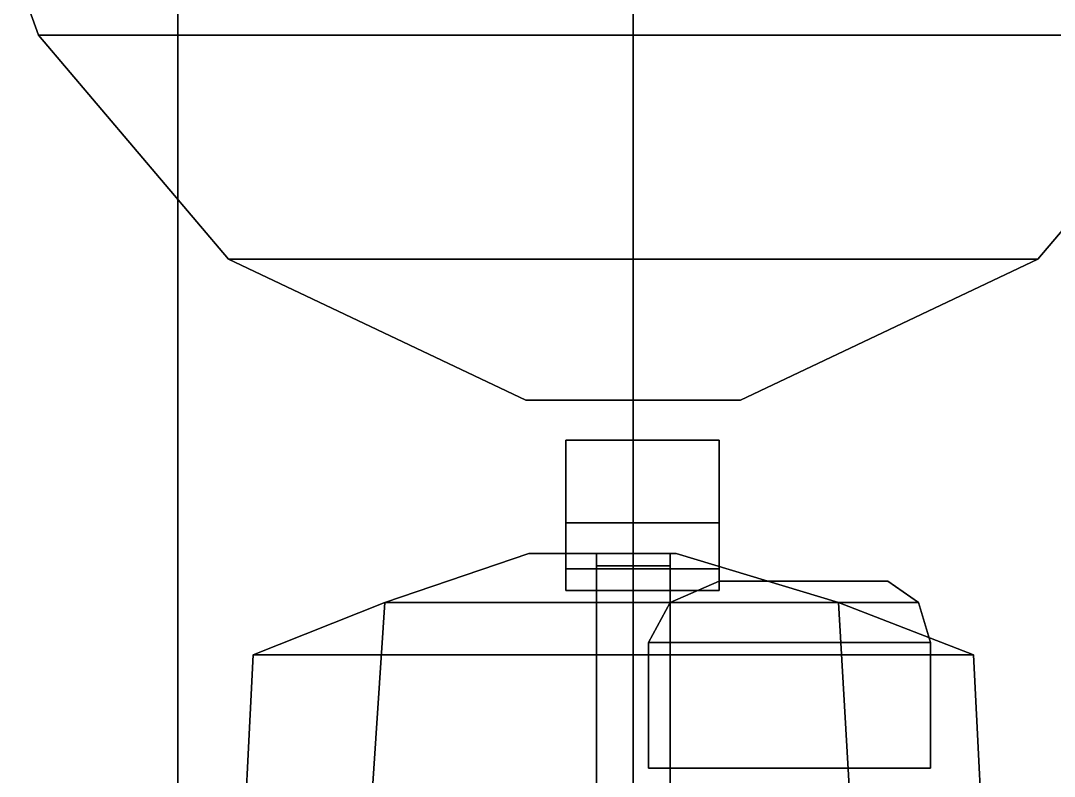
# Model space of a CAD drawing. Header units: millimetres. Extents: x -6 to 6, y -93 to 86.
# Drawn here: x -1.998 to 1.373, y -29.606 to -27.142 of the extents above; entities that cross this region are included whole.
import ezdxf

# ---------------------------------------------------------------- set-up
doc = ezdxf.new("R2010")
doc.units = ezdxf.units.MM
doc.layers.add('turret', color=2, linetype='Continuous')

msp = doc.modelspace()

# ---------------------------------------------------------------- linework, layer by layer
for points in [[(5.9628, -21.917, 2.9464), (-5.9628, -21.917, 2.9464), (-5.911, -30.6546, 2.874), (5.911, -30.6546, 2.874)], [(-2.2257, -21.917, -3.3994), (-1.4855, -21.917, -3.5443), (-1.4855, -30.6546, -3.1716), (-2.2257, -30.6546, -3.0112)], [(0, -30.6546, -3.3786), (-1.4855, -30.6546, -3.1716), (-1.4855, -21.917, -3.5443), (0, -21.917, -3.741)], [(0, -21.917, -3.741), (1.4855, -21.917, -3.5443), (1.4855, -30.6546, -3.1716), (0, -30.6546, -3.3786)], [(1.94, -27.19, 7.37), (2.46, -25.75, 7.37), (-2.46, -25.75, 7.37), (-1.94, -27.19, 7.37)], [(-2.46, -25.75, 7.37), (-2.46, -25.75, 5.08), (-1.94, -27.19, 5.08), (-1.94, -27.19, 7.37)], [(-1.94, -27.19, 7.37), (-2.46, -25.75, 7.37), (-2.46, -25.75, 8.42), (-1.94, -27.19, 8.42)], [(-1.94, -27.19, 8.42), (-2.46, -25.75, 8.42), (-2.46, -25.75, 7.37), (-1.94, -27.19, 7.37)], [(3, -32.38, 5.11), (3.04, -26.22, 5.08), (-3.04, -26.22, 5.08), (-3, -32.38, 5.11)], [(1.32, -27.92, 7.37), (1.94, -27.19, 7.37), (-1.94, -27.19, 7.37), (-1.32, -27.92, 7.37)], [(-1.94, -27.19, 7.37), (-1.94, -27.19, 5.08), (-1.32, -27.92, 5.08), (-1.32, -27.92, 7.37)], [(-1.32, -27.92, 8.42), (-1.94, -27.19, 8.42), (-1.94, -27.19, 7.37), (-1.32, -27.92, 7.37)], [(-1.32, -27.92, 7.37), (-1.94, -27.19, 7.37), (-1.94, -27.19, 8.42), (-1.32, -27.92, 8.42)], [(1.32, -27.92, 5.08), (1.94, -27.19, 5.08), (1.94, -27.19, 7.37), (1.32, -27.92, 7.37)], [(1.32, -27.92, 8.42), (1.94, -27.19, 8.42), (1.94, -27.19, 7.37), (1.32, -27.92, 7.37)], [(1.32, -27.92, 7.37), (1.94, -27.19, 7.37), (1.94, -27.19, 8.42), (1.32, -27.92, 8.42)], [(-1.32, -27.92, 7.37), (-1.32, -27.92, 5.08), (1.32, -27.92, 5.08), (1.32, -27.92, 7.37)], [(0.35, -28.38, 7.37), (1.32, -27.92, 7.37), (-1.32, -27.92, 7.37), (-0.35, -28.38, 7.37)], [(-0.35, -28.38, 7.37), (-1.32, -27.92, 7.37), (1.32, -27.92, 7.37), (0.35, -28.38, 7.37)], [(-0.35, -28.38, 7.37), (-1.32, -27.92, 7.37), (-1.32, -27.92, 8.42), (-0.35, -28.38, 8.42)], [(-0.35, -28.38, 8.42), (-1.32, -27.92, 8.42), (-1.32, -27.92, 7.37), (-0.35, -28.38, 7.37)], [(0.35, -28.38, 7.37), (1.32, -27.92, 7.37), (1.32, -27.92, 8.42), (0.35, -28.38, 8.42)], [(0.35, -28.38, 8.42), (1.32, -27.92, 8.42), (1.32, -27.92, 7.37), (0.35, -28.38, 7.37)], [(0.35, -28.38, 8.42), (-0.35, -28.38, 8.42), (-0.35, -28.38, 7.37), (0.35, -28.38, 7.37)], [(0.35, -28.38, 7.37), (-0.35, -28.38, 7.37), (-0.35, -28.38, 8.42), (0.35, -28.38, 8.42)]]:
    msp.add_3dface(points)
at = {"layer": 'turret'}
for points in [[(-0.22, -29, 5.56), (-0.22, -28.51, 5.56), (0.28, -28.51, 5.56), (0.28, -29, 5.56)], [(-0.22, -28.51, 6.04), (-0.22, -28.51, 5.56), (-0.22, -29, 5.56), (-0.22, -29, 7.04)], [(0.28, -28.51, 6.04), (0.28, -28.51, 5.56), (-0.22, -28.51, 5.56), (-0.22, -28.51, 6.04)], [(0.28, -28.78, 6.9), (0.28, -28.51, 6.04), (-0.22, -28.51, 6.04), (-0.22, -28.78, 6.9)], [(-0.22, -28.78, 6.9), (-0.22, -28.51, 6.04), (-0.22, -29, 7.04), (-0.22, -28.93, 7.05)], [(0.28, -29, 5.56), (0.28, -28.51, 5.56), (0.28, -28.51, 6.04), (0.28, -29, 7.04)], [(0.28, -29, 7.04), (0.28, -28.51, 6.04), (0.28, -28.78, 6.9), (0.28, -28.93, 7.05)], [(0.28, -28.93, 7.05), (0.28, -28.78, 6.9), (-0.22, -28.78, 6.9), (-0.22, -28.93, 7.05)], [(-0.81, -29.04, 8), (-0.34, -28.88, 8), (-0.34, -28.88, 5.56), (-0.81, -29.04, 5.56)], [(-0.81, -29.04, 5.56), (-0.34, -28.88, 5.56), (0.14, -28.88, 5.56), (0.67, -29.04, 5.56)], [(0.14, -28.88, 8), (-0.34, -28.88, 8), (-0.81, -29.04, 8), (0.67, -29.04, 8)], [(0.14, -28.88, 5.56), (-0.34, -28.88, 5.56), (-0.34, -28.88, 8), (0.14, -28.88, 8)], [(0.12, -28.88, 5.56), (0.12, -28.92, 5.47), (-0.12, -28.92, 5.47), (-0.12, -28.88, 5.56)], [(-0.12, -28.88, 5.56), (-0.12, -28.92, 5.47), (-0.12, -30.46, 5.29), (-0.12, -30.46, 5.56)], [(0.12, -30.46, 5.29), (0.12, -28.92, 5.47), (0.12, -28.88, 5.56), (0.12, -30.46, 5.56)], [(0.67, -29.04, 5.56), (0.14, -28.88, 5.56), (0.14, -28.88, 8), (0.67, -29.04, 8)], [(-0.12, -30.46, 5.29), (-0.12, -28.92, 5.47), (0.12, -28.92, 5.47), (0.12, -30.46, 5.29)], [(-0.22, -28.93, 7.05), (-0.22, -29, 7.04), (0.28, -29, 7.04), (0.28, -28.93, 7.05)], [(0.83, -28.97, 8.69), (0.28, -28.97, 8.69), (0.12, -29.04, 8.69), (0.93, -29.04, 8.69)], [(0.12, -29.04, 8.69), (0.28, -28.97, 8.69), (0.28, -28.97, 8), (0.12, -29.04, 8)], [(0.83, -28.97, 7.9), (0.28, -28.97, 8), (0.28, -28.97, 8.69), (0.83, -28.97, 8.69)], [(0.93, -29.04, 7.8), (0.83, -28.97, 7.9), (0.83, -28.97, 8.69), (0.93, -29.04, 8.69)], [(-0.88, -30.09, 8), (-0.81, -29.04, 8), (-1.24, -29.21, 7.6), (-1.28, -30.01, 7.6)], [(-1.24, -29.21, 5.56), (-0.81, -29.04, 5.56), (0.67, -29.04, 5.56), (1.11, -29.21, 5.56)], [(0.67, -29.04, 8), (-0.81, -29.04, 8), (-0.88, -30.09, 8), (0.73, -30.09, 8)], [(0.93, -29.04, 8.69), (0.12, -29.04, 8.69), (0.05, -29.17, 8.69), (0.97, -29.17, 8.69)], [(0.05, -29.17, 8.69), (0.12, -29.04, 8.69), (0.12, -29.04, 8), (0.05, -29.17, 8)], [(1.15, -30.01, 7.6), (1.11, -29.21, 7.6), (0.67, -29.04, 8), (0.73, -30.09, 8)], [(0.97, -29.17, 7.77), (0.93, -29.04, 7.8), (0.93, -29.04, 8.69), (0.97, -29.17, 8.69)], [(0.97, -29.17, 8.69), (0.05, -29.17, 8.69), (0.05, -29.58, 8.69), (0.97, -29.58, 8.69)], [(0.05, -29.58, 8.69), (0.05, -29.17, 8.69), (0.05, -29.17, 8), (0.05, -29.58, 8)], [(0.97, -29.58, 7.77), (0.97, -29.17, 7.77), (0.97, -29.17, 8.69), (0.97, -29.58, 8.69)], [(-1.28, -30.01, 7.6), (-1.24, -29.21, 7.6), (-1.24, -29.21, 5.56), (-1.28, -30.01, 5.56)], [(-1.28, -30.01, 5.56), (-1.24, -29.21, 5.56), (1.11, -29.21, 5.56), (1.15, -30.01, 5.56)], [(1.15, -30.01, 5.56), (1.11, -29.21, 5.56), (1.11, -29.21, 7.6), (1.15, -30.01, 7.6)], [(0.97, -29.58, 8.69), (0.05, -29.58, 8.69), (0.05, -29.58, 8), (0.97, -29.58, 7.77)]]:
    msp.add_3dface(points, dxfattribs=at)

doc.saveas('drawing.dxf')
